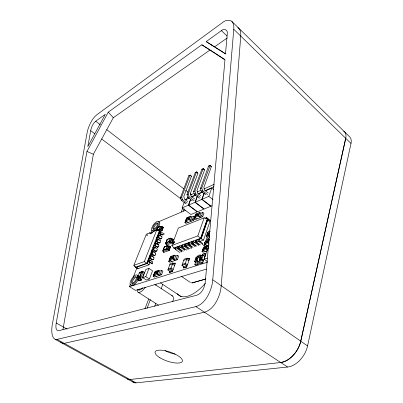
<?xml version="1.0" encoding="UTF-8"?>
<svg xmlns="http://www.w3.org/2000/svg" width="403" height="403" viewBox="0 0 403 403"><rect width="100%" height="100%" fill="white"/><g stroke="black" fill="none" stroke-linecap="round" stroke-linejoin="round"><path stroke-width="0.6" d="M137.675 277.647L138.486 278.176L137.725 277.798L137.695 276.841L139.317 272.846L139.906 272.252L141.947 271.567L142.949 272.363L141.947 271.567L141.357 272.161L139.791 276.156L139.765 277.133L140.41 277.551L141 277.365L140.143 276.801L140.163 276.035L142.098 271.803M140.163 276.035L137.75 276.826L137.725 277.798L140.143 276.801M173.426 244.001L173.874 242.606L174.665 241.84M62.974 329.382L93.375 154.233L113.324 117.696L210.119 49.947L201.802 44.778L108.276 112.155L86.952 151.468L56.218 322.999C55.871 325.377 55.035 330.798 58.687 330.712L196.76 295.233C202.341 293.329 204.759 286.916 205.334 281.511L224.96 59.866L201.802 44.778M55.1 339.281L57.03 339.391L195.929 306.612C203.797 304.2 208.265 296.235 210.86 288.946A24.22 14.12 -71.9 0 0 212.749 279.813L233.775 29.303A21.122 9.712 -60.1 0 0 233.292 23.853C231.916 18.714 225.428 19.782 222.36 22.674L96.74 114.81C92.7 118.084 90.312 122.935 88.499 127.711A15.818 6.035 -66.5 0 0 87.053 133.05L52.35 324.339A18.311 7.682 -73.8 0 0 51.765 330.606C51.906 333.644 52.083 337.638 55.1 339.281L133.972 382.583M156.958 272.312L157.064 271.763M157.064 272.01L156.984 271.441L156.48 271.557M155.896 273.778L155.477 273.461L156.092 271.99M156.248 272.952L156.555 272.247M156.198 273.007L156.052 272.68M90.675 130.678L87.819 146.616L105.314 114.286L95.718 121.197C92.871 123.525 91.405 127.157 90.675 130.678L94.685 133.705M132.406 381.339A16.049 7.551 -60.9 0 0 136.063 382.85L287.611 367.032A20.583 13.42 -57.4 0 0 307.57 345.955L350.998 143.418A17.319 8.78 -45.2 0 0 349.794 136.975L231.901 21.47M343.683 131.171A17.425 8.665 -45.4 0 1 345.734 138.294L300.774 341.215A20.739 13.279 -57.2 0 1 280.72 362.488L129.962 379.51A16.14 7.445 -60.7 0 1 127.071 378.76M165.971 249.301L167.341 245.634L168.842 246.188L167.487 249.89L165.971 249.301L163.306 250.273L163.089 250.585L163.935 251.175L162.973 250.303L164.399 246.868L167.341 245.634M168.792 241.805L170.142 238.193L170.832 238.178L171.633 238.742L170.293 242.389L168.792 241.805L166.132 242.808L165.91 243.13L166.751 243.719L166.424 243.291L165.653 243.583L166.615 244.666L166.172 244.828L166.469 245.039L172.051 242.959L173.391 239.362L172.978 239.191L171.638 242.792L170.671 241.699L171.799 238.687L172.978 239.191M157.538 230.219L159.024 229.609L160.339 226.224L161.754 226.748L162.187 226.567L163.422 227.332L162.112 230.707L159.81 231.639M152.823 232.239L150.51 233.186L149.775 232.798L149.835 233.7C151.296 234.037 152.611 232.561 153.241 231.377L156.757 229.932L159.346 230.969L160.329 231.987M207.872 249.004L208.457 247.246M208.855 239.75L207.822 242.818L208.774 243.513M207.117 246.057L206.135 248.983L207.384 249.89M204.366 244.022L208.316 242.646L209.343 239.578L205.399 240.969L204.366 244.022L205.57 244.898L203.757 245.523L204.92 246.369L209.202 244.898M199.495 263.099L201.838 262.363L202.573 260.177L201.586 259.477L199.248 260.227L200.83 255.567L203.162 254.802L204.145 255.502L204.865 253.351L205.812 254.026L202.795 263.038L200.452 263.774L199.495 263.099L200.231 260.927L202.573 260.177M207.631 250.691L203.041 252.223L202.024 251.487L203.802 250.893L202.744 250.127L206.613 248.822L207.6 245.89L208.653 246.661M207.454 261.547L204.104 259.159L207.631 248.631L208.744 248.253M208.563 235.679L209.515 236.385L207.207 237.211L206.255 236.511L208.563 235.679L209.696 232.319M202.17 255.195L202.533 254.122L204.865 253.351M201.586 259.477L203.162 254.802M209.338 236.904L208.814 238.46L206.507 239.281L207.429 239.961L209.162 239.347M206.255 236.511L207.767 232.078L210.069 231.231L209.887 231.76L207.585 232.607M197.833 261.693L195.536 262.424L194.795 264.585L197.097 263.859L197.833 261.693L196.85 260.998L194.553 261.738L196.145 257.109L198.437 256.353L199.414 257.049L200.14 254.913L201.082 255.583M203.757 245.523L204.789 242.485M202.024 251.487L203.011 248.586M202.744 250.127L203.732 247.215L207.6 245.89M205.868 240.808L204.835 243.855L207.207 245.583M206.507 239.281L207.207 237.211M209.056 231.76L209.404 230.738M194.795 264.585L195.747 265.25L198.049 264.529L200.901 256.122M204.19 247.059L203.203 249.976L205.283 251.472M197.48 256.736L197.848 255.668L200.14 254.913M199.495 241.543L203.555 240.097L209.731 222.028L207.525 218.935L204.155 217.816L178.333 228.063L171.869 245.462L173.96 247.971M202.513 244.646L202.704 243.392L199.158 240.813L199.767 239.044M196.85 260.998L198.437 256.353M207.233 219.051L200.558 238.369L197.838 235.916L171.869 245.462M176.151 247.649L174.136 248.374L173.698 248.067L200.85 238.264L207.525 218.935M207.464 219.962L201.006 238.692L203.555 240.097M195.45 240.697L201.299 238.586L207.958 219.262M200.291 244.923L196.301 242.037L198.437 241.271L199.258 238.898M206.245 218.743L206.653 217.56L210.527 220.486L210.27 221.232L206.83 218.633M183.31 267.809L186.327 266.851L186.73 265.698L183.713 266.655L183.31 267.809L183.662 268.05L186.685 267.098L189.642 258.62L189.289 258.373L187.783 258.872M196.12 240.329L195.505 242.087L199.042 244.646L198.77 245.422L194.785 242.546L192.679 243.296L196.654 246.162M197.838 235.916L204.155 217.816M196.301 242.037L197.122 239.674M202.724 216.673L203.913 213.293L202.82 212.467L200.931 213.237L199.737 216.607L198.603 215.756L194.568 217.388L195.697 218.235L193.843 218.98L194.931 219.791L202.724 216.673L201.631 215.847L199.737 216.607M189.289 258.373L188.926 259.411L187.153 258.167L184.146 259.164L181.929 265.426L183.713 266.655M194.785 242.546L195.611 240.183M193.067 247.387L189.103 244.54L191.183 243.8L192.014 241.452M192.518 241.593L191.904 243.347L195.425 245.88L195.158 246.656L191.183 243.8M201.631 215.847L202.82 212.467M212.129 205.726L210.996 206.195L202.054 199.294L208.809 196.367L211.716 188.11L213.691 189.672M181.929 265.426L184.937 264.454L187.153 258.167M192.679 243.296L193.505 240.949M189.103 244.54L189.934 242.203M190.347 248.787L189.531 248.591L185.576 245.77L187.632 245.039L188.463 242.702M199.299 212.593L198.105 215.958L200.326 217.63M188.967 242.843L188.347 244.586L191.863 247.099L191.591 247.87L187.632 245.039M198.603 215.756L199.802 212.386L200.931 213.237M186.997 218.92L186.1 219.282L184.891 222.582L185.969 223.373L193.5 220.36L195.772 214.038L199.802 212.386M185.461 244.077L184.841 245.81L188.342 248.303L188.07 249.069L184.126 246.258L182.096 246.984L186.04 249.779L186.851 249.976M196.251 213.842L195.047 217.197L197.269 218.854M201.838 199.384L210.779 206.281L204.145 209.026L195.254 202.235L201.838 199.384L204.14 192.961M202.054 199.294L204.145 193.45M185.576 245.77L186.408 243.442M182.096 246.984L182.932 244.671M184.891 222.582L186.68 221.862L185.561 221.035L189.465 219.459L190.584 220.29L192.417 219.554L193.616 216.22L194.699 217.031M180.932 251.976L181.269 251.86L181.446 250.661L177.965 248.208L178.605 246.445M193.843 218.98L195.042 215.64M184.126 246.258L184.957 243.936M207.59 194.604L202.674 190.765L201.752 187.934L210.165 165.371L211.363 166.651L203.858 187.45L204.769 190.297L208.2 192.982M168.671 261.471L170.464 260.867L169.29 260.056L173.199 258.726L174.383 259.542L176.217 258.922L177.516 255.331L178.655 256.127L177.36 259.713L169.804 262.252L168.671 261.471L169.98 257.93L170.877 257.618M183.4 251.15L182.589 250.953L178.665 248.177L180.665 247.467L181.501 245.155M169.195 272.272L172.051 271.37L172.459 270.242L170.696 269.038L167.844 269.96L170.086 263.844L172.932 262.897L174.68 264.101L175.048 263.083L175.401 263.325L172.403 271.607L169.547 272.509L169.195 272.272L169.603 271.148L172.459 270.242M190.584 220.29L191.788 216.965L193.616 216.22M182.02 245.241L181.38 247.014L184.871 249.487L184.599 250.248L180.665 247.467M170.696 269.038L172.932 262.897M195.042 202.326L203.933 209.112L197.46 211.787L188.619 205.107L195.042 202.326L197.359 195.964M169.547 272.509L169.945 271.421M174.383 259.542L175.683 255.965L177.516 255.331M195.254 202.235L197.359 196.447M190.186 216.33L188.977 219.655L191.183 221.287M178.665 248.177L179.521 245.82M205.747 194.81L201.329 191.37L200.407 188.544L208.568 166.112L209.898 165.462L211.363 166.651M189.465 219.459L190.674 216.129L191.788 216.965M187.239 217.539L186.025 220.849L188.226 222.471M154.727 306.345L155.81 303.394M161.22 288.634L162.731 284.503M174.02 255.316L172.716 258.892L175.033 260.494M173.199 258.726L174.509 255.144L175.683 255.965M179.99 252.308L179.189 252.112L175.275 249.361L177.249 248.656L178.106 246.298M171.068 256.338L169.754 259.9L172.071 261.492M185.561 221.035L186.775 217.731L190.674 216.129M175.275 249.361L176.136 247.014M199.465 198.261L194.493 194.432L193.586 191.642L201.807 169.416L203.379 168.686L204.563 169.95L196.996 190.559L197.898 193.369L200.875 195.677M188.392 205.208L197.228 211.882L190.916 214.487L182.126 207.918L188.392 205.208L190.513 199.475M188.619 205.107L190.74 199.374M169.29 260.056L170.6 256.499L174.509 255.144M200.281 197.304L195.803 193.843L194.896 191.047L203.102 168.781L204.563 169.95M161.548 274.801L162.903 271.199L161.739 270.438L159.981 271.007L158.641 274.594L157.457 273.808L153.714 275.007L154.918 275.783L153.175 276.337L154.52 272.781M147.07 308.35L150.369 299.515M155.644 285.374L156.082 284.196M183.33 211.132L184.211 208.774M169.31 246.016L167.86 249.2L168.837 250.293L170.202 246.641L170.615 246.812L169.255 250.465L163.668 252.474L163.366 252.268L163.809 252.107L162.837 251.024L164.399 246.868L167.225 245.815L168.706 246.253L169.31 246.016L170.202 246.641M168.837 250.293L170.313 246.601M171.638 242.792L173.089 239.15M192.281 200.81L187.833 197.415L186.937 194.659L195.213 172.635L196.76 171.92L197.928 173.169L190.312 193.591L191.198 196.367L194.654 199.011M161.764 270.428L160.399 274.035L161.568 274.796L154.309 277.093L153.175 276.337L155.084 271.436L158.827 270.212L160.006 270.997M157.014 273.949L158.364 270.363L156.989 273.954L159.341 275.501M182.126 207.918L184.262 202.235M158.827 270.212L157.457 273.808L158.666 274.589M144.934 308.925L148.677 298.93M181.285 211.938L182.826 207.822M194.06 200.623L189.108 196.84L188.216 194.08L196.478 172.016L197.928 173.169M166.172 244.828L166.56 243.81M165.91 243.13L167.205 239.453L170.142 238.193M165.653 243.583L167.205 239.453L170.026 238.369L170.867 238.349L171.497 238.798L172.096 238.566M155.533 271.29L154.158 274.866L156.5 276.398M185.813 203.737L181.31 200.336L180.428 197.616L188.75 175.794L190.276 175.088L191.43 176.323L183.768 196.558L184.639 199.299L187.642 201.576M149.407 279.032L152.546 270.806L148.974 268.428L145.906 269.466L142.722 277.657L146.319 280.009L149.407 279.032L145.8 276.665L142.722 277.657M187.068 203.188L182.554 199.777L181.672 197.052L189.984 175.189L191.43 176.323M162.187 226.567L160.797 229.498L161.724 230.546L163.029 227.171M161.724 230.546L163.134 227.131M149.775 232.798L146.354 234.203L133.851 265.335L135.554 267.224L138.541 268.433L149.06 264.801L150.193 261.874M150.646 260.701L151.327 258.943M152.233 256.6L152.913 254.842M153.82 252.495L154.5 250.737M155.634 247.805L156.087 246.636M156.994 244.289L157.674 242.53M158.581 240.188L159.487 237.841M160.172 236.082L161.079 233.74M145.8 276.665L148.974 268.428M147.765 261.814L147.09 263.547L135.902 267.451M148.213 260.66L150.687 254.308M151.135 253.149L152.263 250.263M153.835 246.223L153.16 247.956L152.813 247.729L154.299 247.261L157.054 248.762L157.326 249.966L156.908 250.152M154.959 243.331L155.86 241.024M156.309 239.871L157.21 237.558M157.659 236.405L158.782 233.518M159.23 232.36L159.684 231.206M138.869 280.09L138.622 280.725L141.065 279.944L141.312 279.309L139.982 278.654L137.937 279.314L138.869 280.09L141.312 279.309M152.339 263.935L148.697 261.849L147.604 262.232L147.251 261.995L148.344 261.612L148.984 259.96L149.382 259.91L152.183 261.411L152.455 262.64L152.037 262.816M152.435 259.849L153.795 259.149L152.435 259.849L150.012 258.454L148.919 258.847L148.571 258.61L149.664 258.217L150.641 255.714L151.402 255.764L153.82 257.159L154.092 258.378L153.674 258.56M154.067 255.613L155.422 254.918L154.067 255.613L151.659 254.217L150.566 254.615L150.218 254.379L151.311 253.981L152.279 251.497L153.039 251.548L155.442 252.943L155.714 254.157L155.296 254.338M155.689 251.412L157.034 250.721L155.689 251.412L153.291 250.016L152.198 250.424L151.855 250.187L152.944 249.779L153.906 247.316M157.291 247.251L158.636 246.56L157.291 247.251L154.908 245.855L153.82 246.268L153.472 246.031L154.566 245.613L155.518 243.17L156.273 243.216L158.651 244.616L158.923 245.81L158.505 246.001M158.883 243.12L160.223 242.435L158.883 243.12L156.515 241.719L155.422 242.143L155.084 241.906L156.173 241.483L157.115 239.06L157.87 239.1L160.233 240.5L160.505 241.694L160.092 241.886M160.465 239.024L161.794 238.344L160.465 239.024L158.102 237.624L157.014 238.052L156.676 237.815L157.764 237.387L158.701 234.984L159.452 235.025L161.804 236.42L162.077 237.604L161.658 237.8M162.031 234.959L163.356 234.284L162.031 234.959L159.684 233.564L158.596 233.997L158.258 233.76L159.346 233.322L159.951 231.765L160.344 231.7L164.449 234.037M138.622 280.725L138.924 280.921L141.372 280.14L144.435 272.262L142.748 271.567L142.586 271.985M148.344 261.612L148.742 261.562L149.382 259.91M149.664 258.217L150.062 258.167L151.034 255.658M151.311 253.981L151.709 253.925L152.677 251.442M152.944 249.779L153.341 249.724L154.299 247.261M154.566 245.613L154.959 245.558L155.911 243.11M156.173 241.483L156.566 241.422L157.508 238.999M157.764 237.387L158.157 237.327L159.094 234.919M159.346 233.322L159.739 233.256L160.344 231.7M152.757 263.758L149.11 261.668L149.75 260.016M152.853 259.668L150.43 258.273L151.402 255.764M154.485 255.431L152.077 254.031L153.039 251.548M156.102 251.225L153.704 249.83L154.661 247.366M157.709 247.059L155.326 245.664L156.273 243.216M159.301 242.928L156.928 241.528L157.87 239.1M160.883 238.828L158.52 237.427L159.452 235.025M162.444 234.763L160.097 233.362L160.701 231.801M139.982 278.654L140.41 277.551L138.37 278.216L137.937 279.314M140.456 278.75L143.221 271.662M159.346 230.969L146.737 263.31L135.554 267.224M156.465 230.123L157.598 227.478L160.339 226.224M133.851 265.335L144.309 261.623L156.757 229.932M137.967 279.506L138.486 278.176M150.51 233.186L150.39 233.977M206.361 269.098L135.479 290.412L129.489 286.593L130.421 284.256M133.207 277.244L136.924 267.889M150.636 233.408L151.8 230.486M156.984 272.302L156.062 273.672M156.032 272.69L156.389 272.201M156.858 272.619L156.5 273.224M157.835 227.262L157.346 227.876M159.024 229.609L159.643 229.594L159.91 229.181L160.988 226.199M169.451 241.795L170.832 238.178M166.635 249.296L168.036 245.623M155.875 272.287L156.299 271.738M167.452 239.221L166.928 239.861M165.794 242.853L168.897 241.377L170.671 241.699M164.646 246.631L164.122 247.266M167.86 249.2L166.076 248.873L163.245 249.905L163.089 250.585M139.906 272.252L139.186 273.053L141.634 272.272M135.03 266.302L134.919 266.655L137.755 268.851M206.21 41.605L221.428 30.638C224.189 27.57 228.481 30.381 227.237 34.169L225.494 53.846L206.21 41.605L225.987 54.073M214.572 46.829L227.272 37.937M190.619 194.987L194.181 193.334M190.276 175.088L188.75 175.794M196.76 171.92L195.213 172.635M203.379 168.686L201.807 169.416M210.165 165.371L208.568 166.112M190.362 175.809L190.876 175.557M196.835 172.655L197.364 172.398M161.391 236.621L161.804 236.42M159.82 240.697L160.233 240.5M158.233 244.807L158.651 244.616M180.428 197.616L181.672 197.052M186.937 194.659L188.216 194.08M193.586 191.642L194.896 191.047M200.407 188.544L201.752 187.934M197.042 192.045L201.047 190.241M203.908 188.952L214.205 184.312M181.31 200.336L182.554 199.777M187.833 197.415L189.108 196.84M194.493 194.432L195.803 193.843M201.329 191.37L202.674 190.765M190.987 196.971L195.586 194.916M197.883 193.893L202.482 191.838M204.779 190.815L213.978 186.71M185.113 199.964L189.088 198.195M191.586 197.082L195.858 195.178M198.2 194.135L203.127 191.939M205.54 190.861L211.716 188.11M155.024 253.129L155.442 252.943M153.402 257.341L153.82 257.159M151.765 261.592L152.183 261.411M158.646 221.746L185.869 210.165M161.895 226.677L160.449 230.163L159.643 229.594M160.797 229.498L159.125 229.206L156.495 230.284L157.598 227.478L160.228 226.385L161.754 226.748M158.802 230.833L160.918 229.972M159.951 231.765L158.863 232.204L159.2 232.44M163.986 247.991L164.288 247.865M158.701 234.984L157.613 235.417L157.951 235.654M205.067 218.189L206.653 217.56M166.787 240.596L167.084 240.475M156.026 239.488L157.115 239.06M154.425 243.588L155.518 243.17M165.779 244.082L170.796 242.198M152.279 251.497L151.185 251.9L151.533 252.137M162.837 251.024L163.608 250.742M149.548 256.106L150.641 255.714M162.963 251.527L167.991 249.704M206.442 235.962L208.749 235.125L209.686 235.82M177.909 247.014L179.662 246.384M181.415 245.749L183.169 245.12M184.927 244.49L190.186 242.591M191.944 241.961L193.697 241.326M178.61 248.973L179.768 248.56M182.091 247.734L183.249 247.326M185.571 246.5L186.73 246.087M189.052 245.261L190.211 244.848M192.533 244.022L193.692 243.608M196.014 242.782L197.173 242.369M148.984 259.96L147.891 260.348L148.244 260.585M187.818 249.638L188.166 249.517M191.329 248.444L191.682 248.324M173.34 263.648L175.048 263.083M169.673 264.978L172.514 264.036L174.62 265.476M183.733 260.328L186.74 259.33L188.876 260.827M188.639 258.953L189.642 258.62M195.954 257.663L198.246 256.907L200.17 258.273M200.639 256.122L202.976 255.356L204.905 256.736M168.232 268.897L171.079 267.975L173.194 269.416M182.312 264.343L185.32 263.366L187.466 264.857M194.755 261.164L197.047 260.424L198.976 261.784M199.445 259.648L201.782 258.897L203.716 260.278M204.104 259.159L207.469 258.076M158.641 274.594L160.424 274.03M129.489 286.593L207.52 262.197M191.994 282.916L205.767 279.022M205.883 279.017L192.12 282.906L191.47 282.785M159.739 233.256L160.097 233.362M158.157 237.327L158.52 237.427M156.566 241.422L156.928 241.528M154.959 245.558L155.326 245.664M153.341 249.724L153.704 249.83M151.709 253.925L152.077 254.031M150.062 258.167L150.43 258.273M148.742 261.562L149.11 261.668M174.398 248.278L175.925 248.832M86.952 151.468L93.375 154.233M136.063 382.85L57.03 339.391M56.218 322.999L67.084 329.13M156.334 243.689L157.759 244.525M190.433 282.503L181.108 276.171M211.691 45.02L212.683 45.64M138.133 292.225L158.525 305.212M149.06 264.801L144.309 261.623M210.643 50.289L224.864 59.538M141.065 279.944L141.372 280.14M154.802 284.377L172.63 296.049M160.354 282.83L181.33 296.668M280.72 362.488L287.611 367.032M195.929 306.612L280.679 362.493A20.734 13.274 -57.2 0 0 300.734 341.22L345.703 138.305L233.775 29.303M167.844 269.96L169.603 271.148M172.051 271.37L172.403 271.607M184.937 264.454L186.73 265.698M176.217 258.922L177.36 259.713M186.327 266.851L186.685 267.098M168.953 250.253L169.255 250.465M212.754 279.813L307.57 345.955M177.249 248.656L181.169 251.417M194.553 261.738L195.536 262.424M197.097 263.859L198.049 264.529M171.749 242.747L172.051 242.959M199.248 260.227L200.231 260.927M201.838 262.363L202.795 263.038M161.83 230.501L162.112 230.707M198.437 241.271L202.437 244.178M206.613 248.822L207.676 249.588M208.316 242.646L209.122 243.236M200.85 238.264L201.299 238.586M192.417 219.554L193.5 220.36M101.697 139.005L181.335 199.198M95.718 121.197L100.342 124.749M106.699 129.63L183.728 188.785M185.712 190.312L188.201 192.216M190.186 193.742L191.677 194.891M237.805 27.469L239.614 29.298L240.228 30.643A20.956 9.884 -59.9 0 1 240.747 36.094L221.227 285.727A24.024 14.312 -72.3 0 1 219.378 294.8C216.824 302.049 212.305 309.947 204.442 312.224L64.208 343.341L62.253 343.21L60.652 341.92M136.32 267.26L138.209 268.73M208.809 196.367L213.071 199.692M221.428 30.638L227.005 35.993M345.739 138.289L350.998 143.418M108.276 112.155L113.324 117.696M181.446 250.661L181.541 251.104M166.071 242.445L166.132 242.808M163.245 249.905L163.306 250.273M186.166 199.626A6.7 2.74 -52.8 0 1 187.687 197.535M205.323 283.319A31.666 15.072 -55.2 0 1 177.149 293.58M171.764 295.691A7.657 3.567 -57.3 0 1 172.686 301.776M145.281 287.203A7.853 3.31 -56.9 0 1 139.77 292.306A7.853 3.31 -56.9 0 1 137.282 289.611M188.463 198.744A3.32 1.355 -52.8 0 1 188.75 198.432M142.551 287.944A3.924 1.657 -56.9 0 1 141.665 288.649M141.453 288.77A3.924 1.657 -56.9 0 1 141.246 288.865M175.224 354.172A14.286 4.876 18.9 0 1 165.069 350.706M139.695 289.082A5.954 2.494 -56.9 0 1 137.967 289.601M142.607 287.883A5.949 2.504 -56.9 0 1 138.259 289.908M159.245 222.008A5.627 2.211 -54.4 0 1 158.278 227.322M157.11 228.904A5.627 2.211 -54.4 0 1 152.475 230.813M153.689 229.393A3.718 1.461 -54.4 0 1 154.782 225.917A3.718 1.461 -54.4 0 1 157.759 223.499M137.534 275.425A5.985 2.443 -56.8 0 1 138.511 276.236M138.486 278.226A5.985 2.443 -56.8 0 1 135.186 283.974A5.985 2.443 -56.8 0 1 131.363 285.505M132.275 283.445A3.949 1.617 -56.8 0 1 133.529 279.521A3.949 1.617 -56.8 0 1 136.592 277.173M174.348 241.75C173.29 246.203 171.99 241.991 174.348 241.75M198.009 214.018C196.694 218.628 195.289 213.575 198.009 214.018M205.459 247.759L204.956 248.359L205.459 247.759M188.921 217.731C187.586 222.27 186.307 217.277 188.921 217.731M207.152 241.533L206.633 242.163L207.152 241.533M172.726 256.736C171.245 261.633 170.137 255.976 172.726 256.736M196.911 215.096C197.495 215.721 197.591 213.499 196.911 215.096M188.423 218.29C188.01 219.776 187.576 218.099 188.423 218.29M171.628 257.799C172.141 258.545 172.343 256.162 171.628 257.799M208.966 233.367C207.333 236.924 206.608 232.294 208.966 233.367M202.024 257.028C200.321 260.731 199.666 255.734 202.024 257.028M197.304 258.565C195.606 262.237 195.002 257.275 197.304 258.565M207.636 241.231C205.726 245.694 205.726 239.417 207.636 241.231M208.452 233.715L207.888 234.163L208.452 233.715M200.916 257.628C201.354 258.373 201.727 256.439 200.916 257.628M196.211 259.159C196.634 259.895 197.012 257.98 196.211 259.159M147.05 235.03L146.878 235.453L147.438 234.868L147.05 235.03M204.885 247.548L204.714 247.795A1.3 0.61 -54.1 0 0 204.437 248.545L204.905 248.963L205.651 248.223A1.3 0.61 -54.1 0 0 205.933 247.472L205.631 247.009L204.885 247.548M159.936 357.768A14.392 4.735 18.9 0 0 182.247 361.531A14.392 4.735 18.9 0 0 164.056 350.524A14.392 4.735 18.9 0 0 159.936 357.768M154.364 230.073A5.632 2.206 -54.4 0 0 158.812 221.841A5.632 2.206 -54.4 0 0 152.52 226.234A5.632 2.206 -54.4 0 0 154.364 230.073M154.646 228.703A3.723 1.456 -54.4 0 0 157.593 223.267A3.723 1.456 -54.4 0 0 153.437 226.154A3.723 1.456 -54.4 0 0 154.646 228.703M133.811 283.843A5.99 2.438 -56.7 0 0 137.237 275.078A5.99 2.438 -56.7 0 0 130.547 281.128A5.99 2.438 -56.7 0 0 133.811 283.843M133.816 282.538A3.954 1.612 -56.7 0 0 136.088 276.745A3.954 1.612 -56.7 0 0 131.67 280.73A3.954 1.612 -56.7 0 0 133.816 282.538"/></g></svg>
